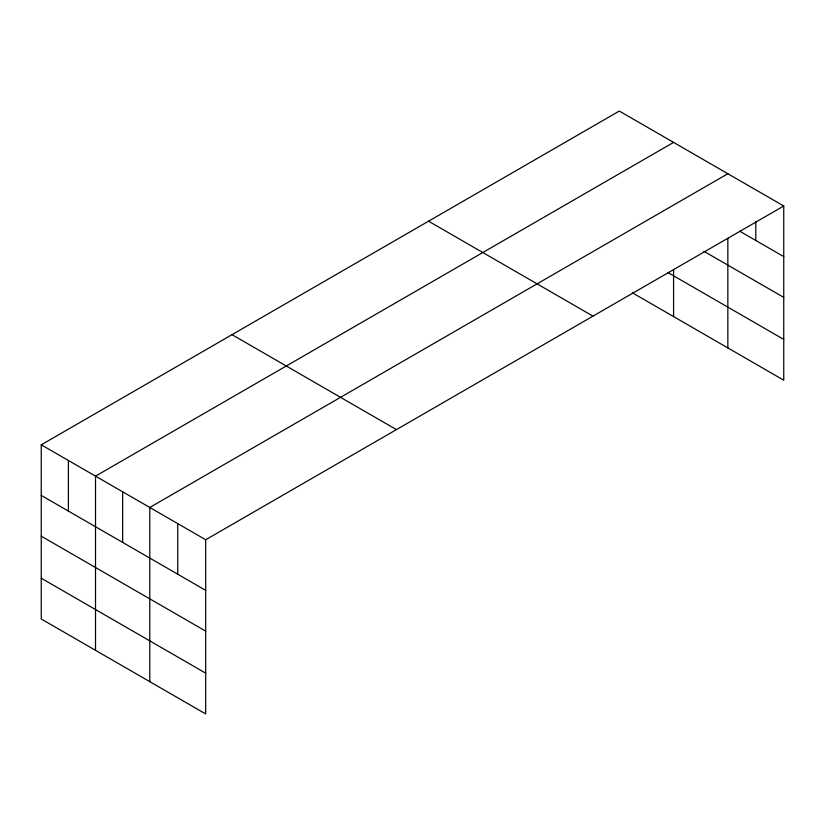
<?xml version="1.0" encoding="UTF-8"?>
<svg xmlns="http://www.w3.org/2000/svg" width="825" height="825" viewBox="0 0 825 825"><rect width="100%" height="100%" fill="white"/><g stroke="black" fill="none" stroke-linecap="round" stroke-linejoin="round"><path stroke-width="1.24" d="M783.75 206.002L619.307 111.066L41.25 444.809L41.25 618.998L205.693 713.934L205.693 539.746L783.75 206.002L783.75 380.191L632.332 292.772M727.846 238.343L727.846 347.913M673.582 142.395L95.514 476.138L95.514 650.327M727.846 173.724L149.779 507.468L149.779 681.656M739.664 231.155L783.75 256.606M703.962 251.326L783.75 297.392M668.147 272.662L783.75 339.405M428.557 221.203L592.989 316.14M232.011 334.672L396.443 429.608M41.25 444.809L205.693 539.746M41.25 495.412L205.693 590.349M41.25 536.188L205.693 631.125M41.25 578.212L205.693 673.148M755.793 221.492L755.793 240.467M673.582 269.435L673.582 316.583M177.736 523.607L177.736 574.21M122.647 491.803L122.647 542.407M68.382 460.474L68.382 511.077"/></g></svg>
